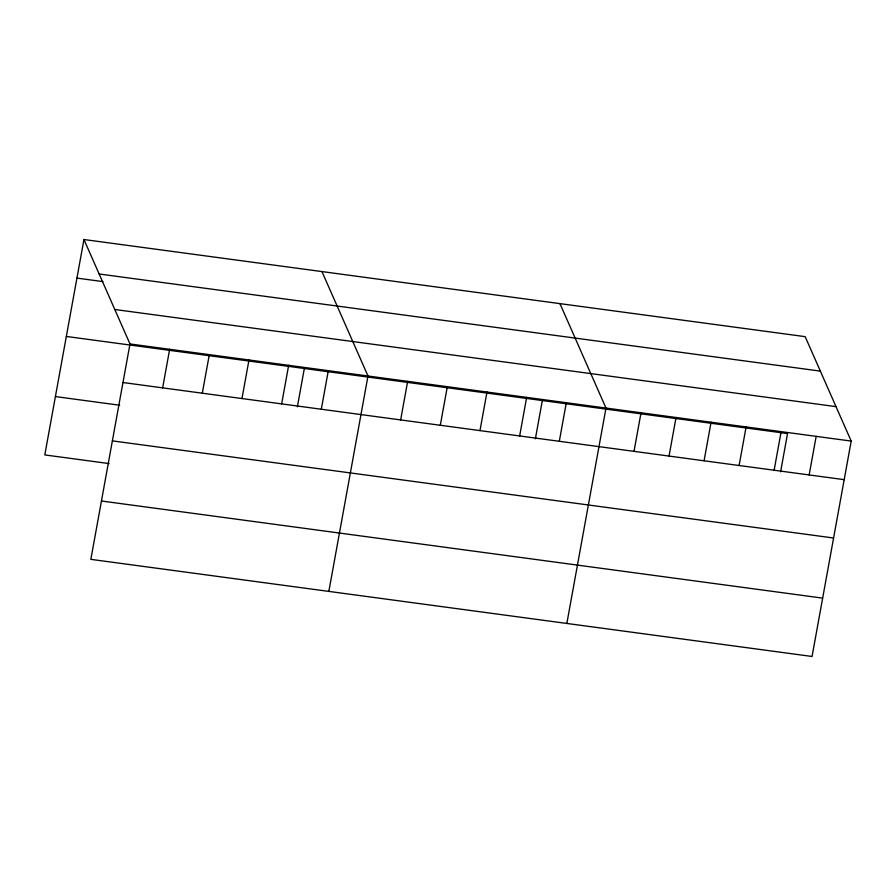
<?xml version="1.0" encoding="UTF-8"?>
<svg xmlns="http://www.w3.org/2000/svg" width="896" height="896" viewBox="0 0 896 896"><rect width="100%" height="100%" fill="white"/><g stroke="black" fill="none" stroke-linecap="round" stroke-linejoin="round"><path stroke-width="1.34" d="M83.944 239.523L129.987 343.952L90.843 559.35L812.056 656.477L851.2 441.078L805.157 336.65L83.944 239.523L44.8 454.922L109.088 463.579M162.646 387.867L169.658 349.294M202.306 393.21L209.317 354.637M241.976 398.552L248.987 359.979M281.646 403.894L288.658 365.322M297.382 406.762L304.326 368.502M321.306 409.237L328.317 370.664M328.843 591.394L367.987 376.006L321.944 271.578M400.646 419.922L407.658 381.349M440.306 425.264L447.317 386.691M479.976 430.606L486.987 392.034M519.646 435.949L526.658 397.376M535.382 438.805L542.326 400.557M559.306 441.291L566.317 402.718M566.843 623.448L605.987 408.061L559.944 303.632M634.01 451.349L641.021 412.776M669.043 456.075L676.043 417.491M704.066 460.79L711.077 422.218M739.099 465.506L746.11 426.933M774.133 470.221L781.144 431.648M780.595 471.834L787.539 433.574L66.326 336.448M809.155 474.936L816.166 436.363M99.142 273.986L820.355 371.112M76.933 278.096L102.917 281.602M114.789 309.49L836.002 406.627M129.987 343.952L851.2 441.078M122.976 382.525L844.189 479.662M55.406 396.57L119.694 405.227M112.37 440.877L833.582 538.003M101.45 500.998L822.662 598.125"/></g></svg>
